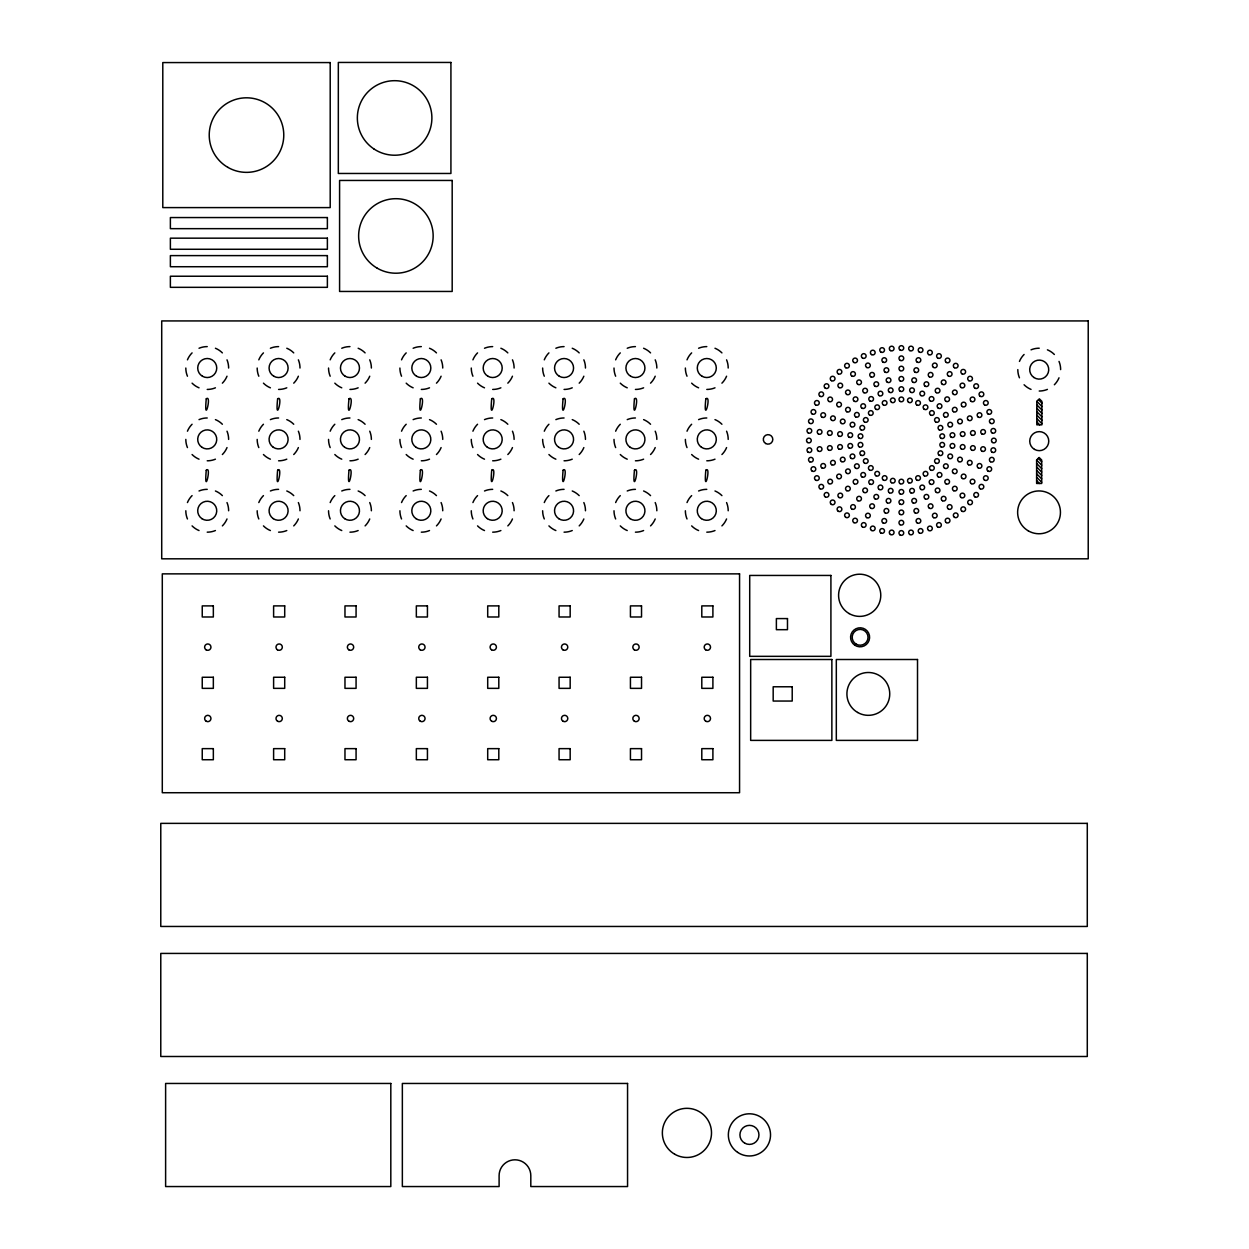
<?xml version="1.0" encoding="UTF-8"?>
<svg xmlns="http://www.w3.org/2000/svg" width="1249" height="1249" viewBox="0 0 1249 1249"><rect width="100%" height="100%" fill="white"/><g stroke="black" fill="none" stroke-linecap="round" stroke-linejoin="round"><path stroke-width="1.5" d="M1036.826 401.351L1036.826 424.816L1041.885 424.816L1041.885 401.351L1039.355 398.821L1036.826 401.351L1041.885 406.503M1038.481 399.696L1041.885 403.084M1036.826 404.863L1041.885 409.922M1036.826 408.282L1041.885 413.341M1036.826 411.702L1041.885 416.76M1036.826 415.121L1041.885 420.179M1036.826 418.54L1041.885 423.598M1036.826 421.959L1039.683 424.816M1038.278 458.352L1041.682 461.755M1036.623 460.116L1041.682 465.174M1036.623 463.535L1041.682 468.594M1036.623 466.954L1041.682 472.013M1036.623 470.373L1041.682 475.432M1036.623 473.793L1041.682 478.851M1036.623 477.212L1041.682 482.255M1036.623 480.615L1039.48 483.472M1059.011 377.807A21.405 21.405 0 0 1 1054.359 384.754M1047.411 389.391A21.405 21.405 0 0 1 1039.23 391.031M1031.034 389.391A21.405 21.405 0 0 1 1024.086 384.754M1019.449 377.807A21.405 21.405 0 0 1 1017.81 369.61M1019.449 361.414A21.405 21.405 0 0 1 1024.086 354.482M1031.034 349.829A21.405 21.405 0 0 1 1039.23 348.206M1047.411 349.829A21.405 21.405 0 0 1 1054.359 354.482M1059.011 361.414A21.405 21.405 0 0 1 1060.635 369.61M726.575 518.959A21.405 21.405 0 0 1 721.922 525.891M714.99 530.544A21.405 21.405 0 0 1 706.793 532.168M698.597 530.544A21.405 21.405 0 0 1 691.649 525.891M687.012 518.959A21.405 21.405 0 0 1 685.373 510.763M687.012 502.566A21.405 21.405 0 0 1 691.649 495.619M698.597 490.982A21.405 21.405 0 0 1 706.793 489.343M714.99 490.982A21.405 21.405 0 0 1 721.922 495.619M726.575 502.566A21.405 21.405 0 0 1 728.198 510.763M655.21 518.959A21.405 21.405 0 0 1 650.557 525.891M643.61 530.544A21.405 21.405 0 0 1 635.429 532.168M627.232 530.544A21.405 21.405 0 0 1 620.285 525.891M615.648 518.959A21.405 21.405 0 0 1 614.008 510.763M615.648 502.566A21.405 21.405 0 0 1 620.285 495.619M627.232 490.982A21.405 21.405 0 0 1 635.429 489.343M643.61 490.982A21.405 21.405 0 0 1 650.557 495.619M655.21 502.566A21.405 21.405 0 0 1 656.833 510.763M583.845 518.959A21.405 21.405 0 0 1 579.193 525.891M572.245 530.544A21.405 21.405 0 0 1 564.064 532.168M555.867 530.544A21.405 21.405 0 0 1 548.92 525.891M544.283 518.959A21.405 21.405 0 0 1 542.644 510.763M544.283 502.566A21.405 21.405 0 0 1 548.92 495.619M555.867 490.982A21.405 21.405 0 0 1 564.064 489.343M572.245 490.982A21.405 21.405 0 0 1 579.193 495.619M583.845 502.566A21.405 21.405 0 0 1 585.469 510.763M512.465 518.959A21.405 21.405 0 0 1 507.828 525.891M500.88 530.544A21.405 21.405 0 0 1 492.684 532.168M484.503 530.544A21.405 21.405 0 0 1 477.555 525.891M472.918 518.959A21.405 21.405 0 0 1 471.279 510.763M472.918 502.566A21.405 21.405 0 0 1 477.555 495.619M484.503 490.982A21.405 21.405 0 0 1 492.684 489.343M500.88 490.982A21.405 21.405 0 0 1 507.828 495.619M512.465 502.566A21.405 21.405 0 0 1 514.104 510.763M441.1 518.959A21.405 21.405 0 0 1 436.463 525.891M429.515 530.544A21.405 21.405 0 0 1 421.319 532.168M413.138 530.544A21.405 21.405 0 0 1 406.19 525.891M401.538 518.959A21.405 21.405 0 0 1 399.914 510.763M401.538 502.566A21.405 21.405 0 0 1 406.19 495.619M413.138 490.982A21.405 21.405 0 0 1 421.319 489.343M429.515 490.982A21.405 21.405 0 0 1 436.463 495.619M441.1 502.566A21.405 21.405 0 0 1 442.739 510.763M369.735 518.959A21.405 21.405 0 0 1 365.098 525.891M358.151 530.544A21.405 21.405 0 0 1 349.954 532.168M341.758 530.544A21.405 21.405 0 0 1 334.826 525.891M330.173 518.959A21.405 21.405 0 0 1 328.549 510.763M330.173 502.566A21.405 21.405 0 0 1 334.826 495.619M341.758 490.982A21.405 21.405 0 0 1 349.954 489.343M358.151 490.982A21.405 21.405 0 0 1 365.098 495.619M369.735 502.566A21.405 21.405 0 0 1 371.375 510.763M298.37 518.959A21.405 21.405 0 0 1 293.734 525.891M286.786 530.544A21.405 21.405 0 0 1 278.589 532.168M270.393 530.544A21.405 21.405 0 0 1 263.445 525.891M258.808 518.959A21.405 21.405 0 0 1 257.185 510.763M258.808 502.566A21.405 21.405 0 0 1 263.445 495.619M270.393 490.982A21.405 21.405 0 0 1 278.589 489.343M286.786 490.982A21.405 21.405 0 0 1 293.734 495.619M298.37 502.566A21.405 21.405 0 0 1 299.994 510.763M227.006 518.959A21.405 21.405 0 0 1 222.369 525.891M215.421 530.544A21.405 21.405 0 0 1 207.225 532.168M199.028 530.544A21.405 21.405 0 0 1 192.081 525.891M187.444 518.959A21.405 21.405 0 0 1 185.82 510.763M187.444 502.566A21.405 21.405 0 0 1 192.081 495.619M199.028 490.982A21.405 21.405 0 0 1 207.225 489.343M215.421 490.982A21.405 21.405 0 0 1 222.369 495.619M227.006 502.566A21.405 21.405 0 0 1 228.629 510.763M227.006 447.579A21.405 21.405 0 0 1 222.369 454.527M215.421 459.179A21.405 21.405 0 0 1 207.225 460.803M199.028 459.179A21.405 21.405 0 0 1 192.081 454.527M187.444 447.579A21.405 21.405 0 0 1 185.82 439.398M187.444 431.202A21.405 21.405 0 0 1 192.081 424.254M199.028 419.617A21.405 21.405 0 0 1 207.225 417.978M215.421 419.617A21.405 21.405 0 0 1 222.369 424.254M227.006 431.202A21.405 21.405 0 0 1 228.629 439.398M298.37 447.579A21.405 21.405 0 0 1 293.734 454.527M286.786 459.179A21.405 21.405 0 0 1 278.589 460.803M270.393 459.179A21.405 21.405 0 0 1 263.445 454.527M258.808 447.579A21.405 21.405 0 0 1 257.185 439.398M258.808 431.202A21.405 21.405 0 0 1 263.445 424.254M270.393 419.617A21.405 21.405 0 0 1 278.589 417.978M286.786 419.617A21.405 21.405 0 0 1 293.734 424.254M298.37 431.202A21.405 21.405 0 0 1 299.994 439.398M369.735 447.579A21.405 21.405 0 0 1 365.098 454.527M358.151 459.179A21.405 21.405 0 0 1 349.954 460.803M341.758 459.179A21.405 21.405 0 0 1 334.826 454.527M330.173 447.579A21.405 21.405 0 0 1 328.549 439.398M330.173 431.202A21.405 21.405 0 0 1 334.826 424.254M341.758 419.617A21.405 21.405 0 0 1 349.954 417.978M358.151 419.617A21.405 21.405 0 0 1 365.098 424.254M369.735 431.202A21.405 21.405 0 0 1 371.375 439.398M441.1 447.579A21.405 21.405 0 0 1 436.463 454.527M429.515 459.179A21.405 21.405 0 0 1 421.319 460.803M413.138 459.179A21.405 21.405 0 0 1 406.19 454.527M401.538 447.579A21.405 21.405 0 0 1 399.914 439.398M401.538 431.202A21.405 21.405 0 0 1 406.19 424.254M413.138 419.617A21.405 21.405 0 0 1 421.319 417.978M429.515 419.617A21.405 21.405 0 0 1 436.463 424.254M441.1 431.202A21.405 21.405 0 0 1 442.739 439.398M512.465 447.579A21.405 21.405 0 0 1 507.828 454.527M500.88 459.179A21.405 21.405 0 0 1 492.684 460.803M484.503 459.179A21.405 21.405 0 0 1 477.555 454.527M472.918 447.579A21.405 21.405 0 0 1 471.279 439.398M472.918 431.202A21.405 21.405 0 0 1 477.555 424.254M484.503 419.617A21.405 21.405 0 0 1 492.684 417.978M500.88 419.617A21.405 21.405 0 0 1 507.828 424.254M512.465 431.202A21.405 21.405 0 0 1 514.104 439.398M583.845 447.579A21.405 21.405 0 0 1 579.193 454.527M572.245 459.179A21.405 21.405 0 0 1 564.064 460.803M555.867 459.179A21.405 21.405 0 0 1 548.92 454.527M544.283 447.579A21.405 21.405 0 0 1 542.644 439.398M544.283 431.202A21.405 21.405 0 0 1 548.92 424.254M555.867 419.617A21.405 21.405 0 0 1 564.064 417.978M572.245 419.617A21.405 21.405 0 0 1 579.193 424.254M583.845 431.202A21.405 21.405 0 0 1 585.469 439.398M655.21 447.579A21.405 21.405 0 0 1 650.557 454.527M643.61 459.179A21.405 21.405 0 0 1 635.429 460.803M627.232 459.179A21.405 21.405 0 0 1 620.285 454.527M615.648 447.579A21.405 21.405 0 0 1 614.008 439.398M615.648 431.202A21.405 21.405 0 0 1 620.285 424.254M627.232 419.617A21.405 21.405 0 0 1 635.429 417.978M643.61 419.617A21.405 21.405 0 0 1 650.557 424.254M655.21 431.202A21.405 21.405 0 0 1 656.833 439.398M726.575 447.579A21.405 21.405 0 0 1 721.922 454.527M714.99 459.179A21.405 21.405 0 0 1 706.793 460.803M698.597 459.179A21.405 21.405 0 0 1 691.649 454.527M687.012 447.579A21.405 21.405 0 0 1 685.373 439.398M687.012 431.202A21.405 21.405 0 0 1 691.649 424.254M698.597 419.617A21.405 21.405 0 0 1 706.793 417.978M714.99 419.617A21.405 21.405 0 0 1 721.922 424.254M726.575 431.202A21.405 21.405 0 0 1 728.198 439.398M726.575 376.214A21.405 21.405 0 0 1 721.922 383.162M714.99 387.815A21.405 21.405 0 0 1 706.793 389.438M698.597 387.815A21.405 21.405 0 0 1 691.649 383.162M687.012 376.214A21.405 21.405 0 0 1 685.373 368.033M687.012 359.837A21.405 21.405 0 0 1 691.649 352.889M698.597 348.252A21.405 21.405 0 0 1 706.793 346.613M714.99 348.252A21.405 21.405 0 0 1 721.922 352.889M726.575 359.837A21.405 21.405 0 0 1 728.198 368.033M655.21 376.214A21.405 21.405 0 0 1 650.557 383.162M643.61 387.815A21.405 21.405 0 0 1 635.429 389.438M627.232 387.815A21.405 21.405 0 0 1 620.285 383.162M615.648 376.214A21.405 21.405 0 0 1 614.008 368.033M615.648 359.837A21.405 21.405 0 0 1 620.285 352.889M627.232 348.252A21.405 21.405 0 0 1 635.429 346.613M643.61 348.252A21.405 21.405 0 0 1 650.557 352.889M655.21 359.837A21.405 21.405 0 0 1 656.833 368.033M583.845 376.214A21.405 21.405 0 0 1 579.193 383.162M572.245 387.815A21.405 21.405 0 0 1 564.064 389.438M555.867 387.815A21.405 21.405 0 0 1 548.92 383.162M544.283 376.214A21.405 21.405 0 0 1 542.644 368.033M544.283 359.837A21.405 21.405 0 0 1 548.92 352.889M555.867 348.252A21.405 21.405 0 0 1 564.064 346.613M572.245 348.252A21.405 21.405 0 0 1 579.193 352.889M583.845 359.837A21.405 21.405 0 0 1 585.469 368.033M512.465 376.214A21.405 21.405 0 0 1 507.828 383.162M500.88 387.815A21.405 21.405 0 0 1 492.684 389.438M484.503 387.815A21.405 21.405 0 0 1 477.555 383.162M472.918 376.214A21.405 21.405 0 0 1 471.279 368.033M472.918 359.837A21.405 21.405 0 0 1 477.555 352.889M484.503 348.252A21.405 21.405 0 0 1 492.684 346.613M500.88 348.252A21.405 21.405 0 0 1 507.828 352.889M512.465 359.837A21.405 21.405 0 0 1 514.104 368.033M441.1 376.214A21.405 21.405 0 0 1 436.463 383.162M429.515 387.815A21.405 21.405 0 0 1 421.319 389.438M413.138 387.815A21.405 21.405 0 0 1 406.19 383.162M401.538 376.214A21.405 21.405 0 0 1 399.914 368.033M401.538 359.837A21.405 21.405 0 0 1 406.19 352.889M413.138 348.252A21.405 21.405 0 0 1 421.319 346.613M429.515 348.252A21.405 21.405 0 0 1 436.463 352.889M441.1 359.837A21.405 21.405 0 0 1 442.739 368.033M369.735 376.214A21.405 21.405 0 0 1 365.098 383.162M358.151 387.815A21.405 21.405 0 0 1 349.954 389.438M341.758 387.815A21.405 21.405 0 0 1 334.826 383.162M330.173 376.214A21.405 21.405 0 0 1 328.549 368.033M330.173 359.837A21.405 21.405 0 0 1 334.826 352.889M341.758 348.252A21.405 21.405 0 0 1 349.954 346.613M358.151 348.252A21.405 21.405 0 0 1 365.098 352.889M369.735 359.837A21.405 21.405 0 0 1 371.375 368.033M298.37 376.214A21.405 21.405 0 0 1 293.734 383.162M286.786 387.815A21.405 21.405 0 0 1 278.589 389.438M270.393 387.815A21.405 21.405 0 0 1 263.445 383.162M258.808 376.214A21.405 21.405 0 0 1 257.185 368.033M258.808 359.837A21.405 21.405 0 0 1 263.445 352.889M270.393 348.252A21.405 21.405 0 0 1 278.589 346.613M286.786 348.252A21.405 21.405 0 0 1 293.734 352.889M298.37 359.837A21.405 21.405 0 0 1 299.994 368.033M227.006 376.214A21.405 21.405 0 0 1 222.369 383.162M215.421 387.815A21.405 21.405 0 0 1 207.225 389.438M199.028 387.815A21.405 21.405 0 0 1 192.081 383.162M187.444 376.214A21.405 21.405 0 0 1 185.82 368.033M187.444 359.837A21.405 21.405 0 0 1 192.081 352.889M199.028 348.252A21.405 21.405 0 0 1 207.225 346.613M215.421 348.252A21.405 21.405 0 0 1 222.369 352.889M227.006 359.837A21.405 21.405 0 0 1 228.629 368.033M1036.623 460.022L1036.623 483.472L1041.682 483.472L1041.682 460.022L1039.152 457.493L1036.623 460.022M206.257 398.899C203.649 426.549 212.221 394.028 206.257 398.837M206.257 470.264C203.743 498.32 212.065 464.925 206.257 470.264M277.621 398.899C274.811 426.471 283.82 394.247 277.621 398.837M277.621 470.264C275.061 498.335 283.492 464.925 277.621 470.264M348.986 398.899C346.082 426.627 355.262 394.153 348.986 398.837M348.986 470.264C346.488 498.148 354.825 465.05 348.986 470.264M420.351 398.899C417.759 426.58 426.315 394.013 420.351 398.837M420.351 470.264C417.853 498.335 426.159 464.925 420.351 470.264M491.716 398.899C488.999 426.674 497.805 393.997 491.731 398.837M491.716 470.264C489.265 498.21 497.492 464.971 491.716 470.264M563.08 398.899C560.317 426.565 569.232 394.122 563.096 398.837M563.08 470.264C560.614 498.179 568.888 465.003 563.08 470.264M634.445 398.899C631.853 426.58 640.409 393.997 634.461 398.837M634.445 470.264C631.791 498.148 640.472 465.143 634.445 470.264M705.81 398.899C703 426.502 712.039 394.2 705.826 398.837M705.81 470.264C703.359 498.179 711.618 465.003 705.81 470.264M450.92 62.45L338.323 62.45L338.323 173.47L450.92 173.47L450.92 62.45M330.204 62.575L162.792 62.575L162.792 207.599L330.204 207.599L330.204 62.575M452.185 180.449L339.587 180.449L339.587 291.454L452.185 291.454L452.185 180.449M327.379 217.56L170.379 217.56L170.379 228.661L327.379 228.661L327.379 217.56M327.379 238.169L170.379 238.169L170.379 249.269L327.379 249.269L327.379 238.169M327.379 255.608L170.379 255.608L170.379 266.724L327.379 266.724L327.379 255.608M327.379 276.232L170.379 276.232L170.379 287.332L327.379 287.332L327.379 276.232M1088.222 320.931L161.714 320.931L161.714 558.818L1088.222 558.818L1088.222 320.931M739.564 573.869L162.292 573.869L162.292 792.725L739.564 792.725L739.564 573.869M830.913 575.446L749.712 575.446L749.712 656.334L830.913 656.334L830.913 575.446M213.345 605.89L202.244 605.89L202.244 616.99L213.345 616.99L213.345 605.89M284.71 605.89L273.609 605.89L273.609 616.99L284.71 616.99L284.71 605.89M356.074 605.89L344.974 605.89L344.974 616.99L356.074 616.99L356.074 605.89M427.439 605.89L416.339 605.89L416.339 616.99L427.439 616.99L427.439 605.89M498.804 605.89L487.703 605.89L487.703 616.99L498.804 616.99L498.804 605.89M570.168 605.89L559.068 605.89L559.068 616.99L570.168 616.99L570.168 605.89M641.533 605.89L630.433 605.89L630.433 616.99L641.533 616.99L641.533 605.89M712.898 605.89L701.797 605.89L701.797 616.99L712.898 616.99L712.898 605.89M787.479 618.583L776.378 618.583L776.378 629.683L787.479 629.683L787.479 618.583M831.865 659.503L750.665 659.503L750.665 740.392L831.865 740.392L831.865 659.503M917.515 659.503L836.315 659.503L836.315 740.392L917.515 740.392L917.515 659.503M213.345 677.255L202.244 677.255L202.244 688.355L213.345 688.355L213.345 677.255M284.71 677.255L273.609 677.255L273.609 688.355L284.71 688.355L284.71 677.255M356.074 677.255L344.974 677.255L344.974 688.355L356.074 688.355L356.074 677.255M427.439 677.255L416.339 677.255L416.339 688.355L427.439 688.355L427.439 677.255M498.804 677.255L487.703 677.255L487.703 688.355L498.804 688.355L498.804 677.255M570.168 677.255L559.068 677.255L559.068 688.355L570.168 688.355L570.168 677.255M641.533 677.255L630.433 677.255L630.433 688.355L641.533 688.355L641.533 677.255M712.898 677.255L701.797 677.255L701.797 688.355L712.898 688.355L712.898 677.255M792.209 686.778L773.178 686.778L773.178 701.048L792.209 701.048L792.209 686.778M213.345 748.635L202.244 748.635L202.244 759.735L213.345 759.735L213.345 748.635M284.71 748.635L273.609 748.635L273.609 759.735L284.71 759.735L284.71 748.635M356.074 748.635L344.974 748.635L344.974 759.735L356.074 759.735L356.074 748.635M427.439 748.635L416.339 748.635L416.339 759.735L427.439 759.735L427.439 748.635M498.804 748.635L487.703 748.635L487.703 759.735L498.804 759.735L498.804 748.635M570.168 748.635L559.068 748.635L559.068 759.735L570.168 759.735L570.168 748.635M641.533 748.635L630.433 748.635L630.433 759.735L641.533 759.735L641.533 748.635M712.898 748.635L701.797 748.635L701.797 759.735L712.898 759.735L712.898 748.635M1087.286 823.372L160.778 823.372L160.778 926.461L1087.286 926.461L1087.286 823.372M1087.286 953.424L160.778 953.424L160.778 1056.498L1087.286 1056.498L1087.286 953.424M390.812 1083.461L165.617 1083.461L165.617 1186.55L390.812 1186.55L390.812 1083.461M627.56 1083.461L402.35 1083.461L402.35 1186.55L499.1 1186.55L499.1 1175.668A15.862 15.862 0 0 1 514.947 1159.806A15.862 15.862 0 0 1 530.809 1175.668L530.809 1186.55L627.56 1186.55L627.56 1083.461M377.26 268.223A37.267 37.267 0 0 0 433.153 235.952A37.267 37.267 0 0 0 377.26 203.681A37.267 37.267 0 0 0 377.26 268.223M373.732 148.818A37.267 37.267 0 0 0 431.795 120.622A37.267 37.267 0 0 0 378.338 84.432A37.267 37.267 0 0 0 373.732 148.818M227.864 167.366A37.267 37.267 0 0 0 283.773 135.079A37.267 37.267 0 0 0 227.864 102.808A37.267 37.267 0 0 0 227.864 167.366M1028.333 530.887A21.405 21.405 0 0 0 1060.448 512.34A21.405 21.405 0 0 0 1028.333 493.808A21.405 21.405 0 0 0 1028.333 530.887M1034.5 449.39A9.508 9.508 0 0 0 1048.77 441.147A9.508 9.508 0 0 0 1034.5 432.903A9.508 9.508 0 0 0 1034.5 449.39M1033.891 377.495A9.508 9.508 0 0 0 1048.707 370.297A9.508 9.508 0 0 0 1035.062 361.055A9.508 9.508 0 0 0 1033.891 377.495M940.965 438.227A2.373 2.373 0 0 0 944.587 436.307A2.373 2.373 0 0 0 941.121 434.121A2.373 2.373 0 0 0 940.965 438.227M939.17 429.812A2.373 2.373 0 0 0 942.808 427.907A2.373 2.373 0 0 0 939.342 425.706A2.373 2.373 0 0 0 939.17 429.812M935.657 421.959A2.373 2.373 0 0 0 939.31 420.07A2.373 2.373 0 0 0 935.86 417.853A2.373 2.373 0 0 0 935.657 421.959M930.599 414.996A2.373 2.373 0 0 0 934.268 413.138A2.373 2.373 0 0 0 930.817 410.905A2.373 2.373 0 0 0 930.599 414.996M924.213 409.25A2.373 2.373 0 0 0 927.882 407.393A2.373 2.373 0 0 0 924.447 405.144A2.373 2.373 0 0 0 924.213 409.25M916.75 404.941A2.373 2.373 0 0 0 920.435 403.115A2.373 2.373 0 0 0 917.016 400.851A2.373 2.373 0 0 0 916.75 404.941M908.585 402.287A2.373 2.373 0 0 0 912.27 400.476A2.373 2.373 0 0 0 908.85 398.181A2.373 2.373 0 0 0 908.585 402.287M900.17 401.46A2.373 2.373 0 0 0 903.73 399.415A2.373 2.373 0 0 0 900.17 397.354A2.373 2.373 0 0 0 900.17 401.46M891.614 402.365A2.373 2.373 0 0 0 895.174 400.32A2.373 2.373 0 0 0 891.63 398.259A2.373 2.373 0 0 0 891.614 402.365M883.433 405.004A2.373 2.373 0 0 0 887.009 402.99A2.373 2.373 0 0 0 883.465 400.898A2.373 2.373 0 0 0 883.433 405.004M875.986 409.297A2.373 2.373 0 0 0 879.561 407.299A2.373 2.373 0 0 0 876.033 405.191A2.373 2.373 0 0 0 875.986 409.297M869.585 415.043A2.373 2.373 0 0 0 873.176 413.06A2.373 2.373 0 0 0 869.663 410.937A2.373 2.373 0 0 0 869.585 415.043M864.527 421.99A2.373 2.373 0 0 0 868.133 420.023A2.373 2.373 0 0 0 864.62 417.884A2.373 2.373 0 0 0 864.527 421.99M861.029 429.828A2.373 2.373 0 0 0 864.636 427.876A2.373 2.373 0 0 0 861.139 425.722A2.373 2.373 0 0 0 861.029 429.828M859.234 438.227A2.373 2.373 0 0 0 862.856 436.291A2.373 2.373 0 0 0 859.359 434.121A2.373 2.373 0 0 0 859.234 438.227M859.218 446.814A2.373 2.373 0 0 0 862.856 444.894A2.373 2.373 0 0 0 859.374 442.708A2.373 2.373 0 0 0 859.218 446.814M860.998 455.214A2.373 2.373 0 0 0 864.636 453.309A2.373 2.373 0 0 0 861.17 451.108A2.373 2.373 0 0 0 860.998 455.214M864.48 463.051A2.373 2.373 0 0 0 868.133 461.178A2.373 2.373 0 0 0 864.683 458.945A2.373 2.373 0 0 0 864.48 463.051M869.523 469.999A2.373 2.373 0 0 0 873.176 468.125A2.373 2.373 0 0 0 869.741 465.893A2.373 2.373 0 0 0 869.523 469.999M875.892 475.744A2.373 2.373 0 0 0 879.561 473.886A2.373 2.373 0 0 0 876.127 471.638A2.373 2.373 0 0 0 875.892 475.744M883.324 480.022A2.373 2.373 0 0 0 887.009 478.195A2.373 2.373 0 0 0 883.574 475.931A2.373 2.373 0 0 0 883.324 480.022M891.489 482.676A2.373 2.373 0 0 0 895.174 480.865A2.373 2.373 0 0 0 891.755 478.586A2.373 2.373 0 0 0 891.489 482.676M900.17 483.66A2.373 2.373 0 0 0 903.73 481.599A2.373 2.373 0 0 0 900.17 479.554A2.373 2.373 0 0 0 900.17 483.66M908.694 482.754A2.373 2.373 0 0 0 912.27 480.724A2.373 2.373 0 0 0 908.726 478.648A2.373 2.373 0 0 0 908.694 482.754M916.86 480.1A2.373 2.373 0 0 0 920.435 478.07A2.373 2.373 0 0 0 916.907 475.994A2.373 2.373 0 0 0 916.86 480.1M924.291 475.791A2.373 2.373 0 0 0 927.882 473.793A2.373 2.373 0 0 0 924.354 471.685A2.373 2.373 0 0 0 924.291 475.791M930.677 470.046A2.373 2.373 0 0 0 934.268 468.047A2.373 2.373 0 0 0 930.755 465.939A2.373 2.373 0 0 0 930.677 470.046M935.704 463.082A2.373 2.373 0 0 0 939.31 461.115A2.373 2.373 0 0 0 935.813 458.976A2.373 2.373 0 0 0 935.704 463.082M939.201 455.229A2.373 2.373 0 0 0 942.808 453.278A2.373 2.373 0 0 0 939.31 451.123A2.373 2.373 0 0 0 939.201 455.229M940.965 446.814A2.373 2.373 0 0 0 944.587 444.878A2.373 2.373 0 0 0 941.106 442.708A2.373 2.373 0 0 0 940.965 446.814M971.3 483.628A2.373 2.373 0 0 0 974.907 481.661A2.373 2.373 0 0 0 971.394 479.522A2.373 2.373 0 0 0 971.3 483.628M992.065 452.185A2.373 2.373 0 0 0 995.687 450.249A2.373 2.373 0 0 0 992.19 448.079A2.373 2.373 0 0 0 992.065 452.185M951.192 447.891A2.373 2.373 0 0 0 954.814 445.955A2.373 2.373 0 0 0 951.332 443.785A2.373 2.373 0 0 0 951.192 447.891M961.402 448.969A2.373 2.373 0 0 0 965.024 447.033A2.373 2.373 0 0 0 961.543 444.863A2.373 2.373 0 0 0 961.402 448.969M971.628 450.046A2.373 2.373 0 0 0 975.25 448.11A2.373 2.373 0 0 0 971.769 445.94A2.373 2.373 0 0 0 971.628 450.046M981.839 451.108A2.373 2.373 0 0 0 985.461 449.187A2.373 2.373 0 0 0 981.979 447.017A2.373 2.373 0 0 0 981.839 451.108M990.473 461.708A2.373 2.373 0 0 0 994.157 459.897A2.373 2.373 0 0 0 990.754 457.602A2.373 2.373 0 0 0 990.473 461.708M988.053 471.107A2.373 2.373 0 0 0 991.659 469.156A2.373 2.373 0 0 0 988.162 467.001A2.373 2.373 0 0 0 988.053 471.107M948.959 458.399A2.373 2.373 0 0 0 952.581 456.447A2.373 2.373 0 0 0 949.084 454.293A2.373 2.373 0 0 0 948.959 458.399M958.732 461.584A2.373 2.373 0 0 0 962.355 459.632A2.373 2.373 0 0 0 958.857 457.477A2.373 2.373 0 0 0 958.732 461.584M968.506 464.753A2.373 2.373 0 0 0 972.128 462.801A2.373 2.373 0 0 0 968.631 460.647A2.373 2.373 0 0 0 968.506 464.753M978.279 467.922A2.373 2.373 0 0 0 981.886 465.971A2.373 2.373 0 0 0 978.404 463.816A2.373 2.373 0 0 0 978.279 467.922M984.509 480.1A2.373 2.373 0 0 0 988.193 478.273A2.373 2.373 0 0 0 984.774 475.994A2.373 2.373 0 0 0 984.509 480.1M980.2 488.765A2.373 2.373 0 0 0 983.806 486.798A2.373 2.373 0 0 0 980.293 484.659A2.373 2.373 0 0 0 980.2 488.765M944.603 468.219A2.373 2.373 0 0 0 948.21 466.252A2.373 2.373 0 0 0 944.712 464.113A2.373 2.373 0 0 0 944.603 468.219M953.502 473.355A2.373 2.373 0 0 0 957.109 471.388A2.373 2.373 0 0 0 953.596 469.249A2.373 2.373 0 0 0 953.502 473.355M962.401 478.492A2.373 2.373 0 0 0 966.008 476.525A2.373 2.373 0 0 0 962.495 474.386A2.373 2.373 0 0 0 962.401 478.492M974.86 496.837A2.373 2.373 0 0 0 978.529 494.994A2.373 2.373 0 0 0 975.094 492.746A2.373 2.373 0 0 0 974.86 496.837M968.849 504.409A2.373 2.373 0 0 0 972.44 502.426A2.373 2.373 0 0 0 968.927 500.303A2.373 2.373 0 0 0 968.849 504.409M938.311 476.915A2.373 2.373 0 0 0 941.902 474.932A2.373 2.373 0 0 0 938.389 472.809A2.373 2.373 0 0 0 938.311 476.915M945.946 483.785A2.373 2.373 0 0 0 949.537 481.802A2.373 2.373 0 0 0 946.024 479.678A2.373 2.373 0 0 0 945.946 483.785M953.58 490.67A2.373 2.373 0 0 0 957.171 488.671A2.373 2.373 0 0 0 953.658 486.564A2.373 2.373 0 0 0 953.58 490.67M961.215 497.539A2.373 2.373 0 0 0 964.806 495.556A2.373 2.373 0 0 0 961.293 493.433A2.373 2.373 0 0 0 961.215 497.539M961.933 511.216A2.373 2.373 0 0 0 965.586 509.358A2.373 2.373 0 0 0 962.152 507.11A2.373 2.373 0 0 0 961.933 511.216M954.486 517.351A2.373 2.373 0 0 0 958.077 515.353A2.373 2.373 0 0 0 954.548 513.245A2.373 2.373 0 0 0 954.486 517.351M930.333 484.112A2.373 2.373 0 0 0 933.924 482.098A2.373 2.373 0 0 0 930.396 480.006A2.373 2.373 0 0 0 930.333 484.112M936.375 492.418A2.373 2.373 0 0 0 939.951 490.42A2.373 2.373 0 0 0 936.438 488.312A2.373 2.373 0 0 0 936.375 492.418M942.417 500.724A2.373 2.373 0 0 0 945.993 498.726A2.373 2.373 0 0 0 942.464 496.618A2.373 2.373 0 0 0 942.417 500.724M948.444 509.046A2.373 2.373 0 0 0 952.035 507.032A2.373 2.373 0 0 0 948.506 504.939A2.373 2.373 0 0 0 948.444 509.046M946.305 522.582A2.373 2.373 0 0 0 949.958 520.708A2.373 2.373 0 0 0 946.492 518.476A2.373 2.373 0 0 0 946.305 522.582M937.765 527.031A2.373 2.373 0 0 0 941.34 525.002A2.373 2.373 0 0 0 937.796 522.925A2.373 2.373 0 0 0 937.765 527.031M921.044 489.483A2.373 2.373 0 0 0 924.619 487.469A2.373 2.373 0 0 0 921.075 485.377A2.373 2.373 0 0 0 921.044 489.483M925.228 498.866A2.373 2.373 0 0 0 928.803 496.852A2.373 2.373 0 0 0 925.259 494.76A2.373 2.373 0 0 0 925.228 498.866M929.397 508.249A2.373 2.373 0 0 0 932.972 506.235A2.373 2.373 0 0 0 929.443 504.143A2.373 2.373 0 0 0 929.397 508.249M933.581 517.632A2.373 2.373 0 0 0 937.156 515.618A2.373 2.373 0 0 0 933.612 513.526A2.373 2.373 0 0 0 933.581 517.632M928.647 530.45A2.373 2.373 0 0 0 932.3 528.546A2.373 2.373 0 0 0 928.834 526.344A2.373 2.373 0 0 0 928.647 530.45M919.389 533.011A2.373 2.373 0 0 0 922.949 530.966A2.373 2.373 0 0 0 919.405 528.905A2.373 2.373 0 0 0 919.389 533.011M910.833 492.809A2.373 2.373 0 0 0 914.409 490.763A2.373 2.373 0 0 0 910.864 488.702A2.373 2.373 0 0 0 910.833 492.809M912.972 502.847A2.373 2.373 0 0 0 916.547 500.818A2.373 2.373 0 0 0 912.988 498.741A2.373 2.373 0 0 0 912.972 502.847M915.111 512.902A2.373 2.373 0 0 0 918.671 510.872A2.373 2.373 0 0 0 915.127 508.796A2.373 2.373 0 0 0 915.111 512.902M917.25 522.956A2.373 2.373 0 0 0 920.81 520.911A2.373 2.373 0 0 0 917.266 518.85A2.373 2.373 0 0 0 917.25 522.956M909.756 534.478A2.373 2.373 0 0 0 913.394 532.558A2.373 2.373 0 0 0 909.912 530.372A2.373 2.373 0 0 0 909.756 534.478M900.029 534.947A2.373 2.373 0 0 0 903.714 533.151A2.373 2.373 0 0 0 900.31 530.841A2.373 2.373 0 0 0 900.029 534.947M900.17 493.933A2.373 2.373 0 0 0 903.73 491.887A2.373 2.373 0 0 0 900.17 489.827A2.373 2.373 0 0 0 900.17 493.933M900.17 504.206A2.373 2.373 0 0 0 903.73 502.16A2.373 2.373 0 0 0 900.17 500.1A2.373 2.373 0 0 0 900.17 504.206M900.029 514.385A2.373 2.373 0 0 0 903.714 512.605A2.373 2.373 0 0 0 900.31 510.295A2.373 2.373 0 0 0 900.029 514.385M900.029 524.674A2.373 2.373 0 0 0 903.714 522.878A2.373 2.373 0 0 0 900.31 520.568A2.373 2.373 0 0 0 900.029 524.674M890.428 534.478A2.373 2.373 0 0 0 894.05 532.542A2.373 2.373 0 0 0 890.568 530.372A2.373 2.373 0 0 0 890.428 534.478M880.81 532.933A2.373 2.373 0 0 0 884.495 531.122A2.373 2.373 0 0 0 881.076 528.827A2.373 2.373 0 0 0 880.81 532.933M889.35 492.731A2.373 2.373 0 0 0 893.035 490.919A2.373 2.373 0 0 0 889.631 488.624A2.373 2.373 0 0 0 889.35 492.731M887.212 502.769A2.373 2.373 0 0 0 890.896 500.958A2.373 2.373 0 0 0 887.493 498.679A2.373 2.373 0 0 0 887.212 502.769M885.073 512.824A2.373 2.373 0 0 0 888.773 511.013A2.373 2.373 0 0 0 885.354 508.733A2.373 2.373 0 0 0 885.073 512.824M882.949 522.878A2.373 2.373 0 0 0 886.634 521.067A2.373 2.373 0 0 0 883.215 518.772A2.373 2.373 0 0 0 882.949 522.878M871.537 530.466A2.373 2.373 0 0 0 875.143 528.514A2.373 2.373 0 0 0 871.646 526.36A2.373 2.373 0 0 0 871.537 530.466M862.434 526.953A2.373 2.373 0 0 0 866.103 525.126A2.373 2.373 0 0 0 862.684 522.863A2.373 2.373 0 0 0 862.434 526.953M879.155 489.421A2.373 2.373 0 0 0 882.824 487.578A2.373 2.373 0 0 0 879.405 485.315A2.373 2.373 0 0 0 879.155 489.421M874.971 498.804A2.373 2.373 0 0 0 878.64 496.977A2.373 2.373 0 0 0 875.221 494.698A2.373 2.373 0 0 0 874.971 498.804M870.787 508.187A2.373 2.373 0 0 0 874.472 506.36A2.373 2.373 0 0 0 871.037 504.081A2.373 2.373 0 0 0 870.787 508.187M866.619 517.57A2.373 2.373 0 0 0 870.288 515.743A2.373 2.373 0 0 0 866.868 513.48A2.373 2.373 0 0 0 866.619 517.57M853.879 522.613A2.373 2.373 0 0 0 857.485 520.646A2.373 2.373 0 0 0 853.988 518.507A2.373 2.373 0 0 0 853.879 522.613M845.698 517.305A2.373 2.373 0 0 0 849.367 515.447A2.373 2.373 0 0 0 845.932 513.198A2.373 2.373 0 0 0 845.698 517.305M869.85 484.05A2.373 2.373 0 0 0 873.519 482.208A2.373 2.373 0 0 0 870.085 479.959A2.373 2.373 0 0 0 869.85 484.05M863.824 492.356A2.373 2.373 0 0 0 867.493 490.514A2.373 2.373 0 0 0 864.058 488.265A2.373 2.373 0 0 0 863.824 492.356M857.782 500.677A2.373 2.373 0 0 0 861.451 498.835A2.373 2.373 0 0 0 858.016 496.571A2.373 2.373 0 0 0 857.782 500.677M851.74 508.983A2.373 2.373 0 0 0 855.409 507.141A2.373 2.373 0 0 0 851.974 504.893A2.373 2.373 0 0 0 851.74 508.983M838.251 511.263A2.373 2.373 0 0 0 841.857 509.264A2.373 2.373 0 0 0 838.329 507.156A2.373 2.373 0 0 0 838.251 511.263M831.35 504.377A2.373 2.373 0 0 0 835.003 502.504A2.373 2.373 0 0 0 831.553 500.271A2.373 2.373 0 0 0 831.35 504.377M861.888 476.868A2.373 2.373 0 0 0 865.541 475.01A2.373 2.373 0 0 0 862.107 472.778A2.373 2.373 0 0 0 861.888 476.868M854.254 483.753A2.373 2.373 0 0 0 857.907 481.88A2.373 2.373 0 0 0 854.472 479.647A2.373 2.373 0 0 0 854.254 483.753M846.619 490.623A2.373 2.373 0 0 0 850.272 488.749A2.373 2.373 0 0 0 846.838 486.517A2.373 2.373 0 0 0 846.619 490.623M838.985 497.492A2.373 2.373 0 0 0 842.638 495.634A2.373 2.373 0 0 0 839.187 493.402A2.373 2.373 0 0 0 838.985 497.492M825.324 496.899A2.373 2.373 0 0 0 828.914 494.901A2.373 2.373 0 0 0 825.386 492.793A2.373 2.373 0 0 0 825.324 496.899M820 488.734A2.373 2.373 0 0 0 823.637 486.86A2.373 2.373 0 0 0 820.187 484.643A2.373 2.373 0 0 0 820 488.734M855.581 468.188A2.373 2.373 0 0 0 859.234 466.314A2.373 2.373 0 0 0 855.784 464.082A2.373 2.373 0 0 0 855.581 468.188M846.681 473.324A2.373 2.373 0 0 0 850.335 471.451A2.373 2.373 0 0 0 846.884 469.218A2.373 2.373 0 0 0 846.681 473.324M837.782 478.461A2.373 2.373 0 0 0 841.436 476.587A2.373 2.373 0 0 0 837.985 474.355A2.373 2.373 0 0 0 837.782 478.461M828.883 483.597A2.373 2.373 0 0 0 832.537 481.724A2.373 2.373 0 0 0 829.086 479.491A2.373 2.373 0 0 0 828.883 483.597M815.675 480.162A2.373 2.373 0 0 0 819.25 478.148A2.373 2.373 0 0 0 815.706 476.056A2.373 2.373 0 0 0 815.675 480.162M812.147 471.092A2.373 2.373 0 0 0 815.784 469.187A2.373 2.373 0 0 0 812.318 466.985A2.373 2.373 0 0 0 812.147 471.092M851.225 458.383A2.373 2.373 0 0 0 854.862 456.478A2.373 2.373 0 0 0 851.396 454.277A2.373 2.373 0 0 0 851.225 458.383M841.451 461.552A2.373 2.373 0 0 0 845.089 459.663A2.373 2.373 0 0 0 841.623 457.462A2.373 2.373 0 0 0 841.451 461.552M831.678 464.737A2.373 2.373 0 0 0 835.316 462.833A2.373 2.373 0 0 0 831.85 460.631A2.373 2.373 0 0 0 831.678 464.737M821.904 467.907A2.373 2.373 0 0 0 825.558 466.018A2.373 2.373 0 0 0 822.092 463.801A2.373 2.373 0 0 0 821.904 467.907M809.711 461.787A2.373 2.373 0 0 0 813.271 459.741A2.373 2.373 0 0 0 809.727 457.68A2.373 2.373 0 0 0 809.711 461.787M808.134 452.185A2.373 2.373 0 0 0 811.756 450.264A2.373 2.373 0 0 0 808.29 448.079A2.373 2.373 0 0 0 808.134 452.185M849.008 447.891A2.373 2.373 0 0 0 852.63 445.971A2.373 2.373 0 0 0 849.164 443.785A2.373 2.373 0 0 0 849.008 447.891M838.782 448.953A2.373 2.373 0 0 0 842.419 447.048A2.373 2.373 0 0 0 838.938 444.863A2.373 2.373 0 0 0 838.782 448.953M828.571 450.03A2.373 2.373 0 0 0 832.193 448.11A2.373 2.373 0 0 0 828.727 445.924A2.373 2.373 0 0 0 828.571 450.03M818.345 451.108A2.373 2.373 0 0 0 821.983 449.187A2.373 2.373 0 0 0 818.501 447.001A2.373 2.373 0 0 0 818.345 451.108M807.557 442.474A2.373 2.373 0 0 0 811.257 440.678A2.373 2.373 0 0 0 807.853 438.383A2.373 2.373 0 0 0 807.557 442.474M808.134 432.857A2.373 2.373 0 0 0 811.756 430.921A2.373 2.373 0 0 0 808.275 428.75A2.373 2.373 0 0 0 808.134 432.857M849.008 437.15A2.373 2.373 0 0 0 852.63 435.214A2.373 2.373 0 0 0 849.148 433.044A2.373 2.373 0 0 0 849.008 437.15M838.797 436.073A2.373 2.373 0 0 0 842.419 434.152A2.373 2.373 0 0 0 838.922 431.967A2.373 2.373 0 0 0 838.797 436.073M828.571 435.011A2.373 2.373 0 0 0 832.193 433.075A2.373 2.373 0 0 0 828.711 430.905A2.373 2.373 0 0 0 828.571 435.011M818.36 433.934A2.373 2.373 0 0 0 821.983 431.998A2.373 2.373 0 0 0 818.501 429.828A2.373 2.373 0 0 0 818.36 433.934M809.586 423.255A2.373 2.373 0 0 0 813.271 421.444A2.373 2.373 0 0 0 809.867 419.164A2.373 2.373 0 0 0 809.586 423.255M812.162 413.95A2.373 2.373 0 0 0 815.784 411.998A2.373 2.373 0 0 0 812.287 409.844A2.373 2.373 0 0 0 812.162 413.95M851.256 426.658A2.373 2.373 0 0 0 854.862 424.707A2.373 2.373 0 0 0 851.365 422.552A2.373 2.373 0 0 0 851.256 426.658M841.483 423.473A2.373 2.373 0 0 0 845.089 421.522A2.373 2.373 0 0 0 841.592 419.367A2.373 2.373 0 0 0 841.483 423.473M831.709 420.304A2.373 2.373 0 0 0 835.331 418.353A2.373 2.373 0 0 0 831.834 416.198A2.373 2.373 0 0 0 831.709 420.304M821.936 417.135A2.373 2.373 0 0 0 825.558 415.183A2.373 2.373 0 0 0 822.061 413.029A2.373 2.373 0 0 0 821.936 417.135M815.566 404.879A2.373 2.373 0 0 0 819.25 403.052A2.373 2.373 0 0 0 815.831 400.773A2.373 2.373 0 0 0 815.566 404.879M820.047 396.308A2.373 2.373 0 0 0 823.637 394.325A2.373 2.373 0 0 0 820.14 392.202A2.373 2.373 0 0 0 820.047 396.308M855.627 416.854A2.373 2.373 0 0 0 859.234 414.887A2.373 2.373 0 0 0 855.721 412.748A2.373 2.373 0 0 0 855.627 416.854M846.728 411.717A2.373 2.373 0 0 0 850.335 409.75A2.373 2.373 0 0 0 846.838 407.611A2.373 2.373 0 0 0 846.728 411.717M837.829 406.581A2.373 2.373 0 0 0 841.436 404.614A2.373 2.373 0 0 0 837.938 402.475A2.373 2.373 0 0 0 837.829 406.581M828.93 401.444A2.373 2.373 0 0 0 832.537 399.477A2.373 2.373 0 0 0 829.039 397.338A2.373 2.373 0 0 0 828.93 401.444M825.246 388.142A2.373 2.373 0 0 0 828.914 386.3A2.373 2.373 0 0 0 825.48 384.036A2.373 2.373 0 0 0 825.246 388.142M831.412 380.664A2.373 2.373 0 0 0 835.003 378.681A2.373 2.373 0 0 0 831.491 376.558A2.373 2.373 0 0 0 831.412 380.664M861.951 408.173A2.373 2.373 0 0 0 865.541 406.175A2.373 2.373 0 0 0 862.029 404.067A2.373 2.373 0 0 0 861.951 408.173M854.316 401.288A2.373 2.373 0 0 0 857.907 399.305A2.373 2.373 0 0 0 854.394 397.182A2.373 2.373 0 0 0 854.316 401.288M846.681 394.419A2.373 2.373 0 0 0 850.272 392.436A2.373 2.373 0 0 0 846.76 390.312A2.373 2.373 0 0 0 846.681 394.419M839.047 387.549A2.373 2.373 0 0 0 842.638 385.551A2.373 2.373 0 0 0 839.125 383.443A2.373 2.373 0 0 0 839.047 387.549M838.188 373.779A2.373 2.373 0 0 0 841.842 371.921A2.373 2.373 0 0 0 838.407 369.688A2.373 2.373 0 0 0 838.188 373.779M845.792 367.737A2.373 2.373 0 0 0 849.367 365.738A2.373 2.373 0 0 0 845.838 363.631A2.373 2.373 0 0 0 845.792 367.737M869.944 400.991A2.373 2.373 0 0 0 873.535 398.977A2.373 2.373 0 0 0 870.007 396.885A2.373 2.373 0 0 0 869.944 400.991M863.902 392.67A2.373 2.373 0 0 0 867.493 390.672A2.373 2.373 0 0 0 863.965 388.564A2.373 2.373 0 0 0 863.902 392.67M857.86 384.364A2.373 2.373 0 0 0 861.451 382.366A2.373 2.373 0 0 0 857.922 380.258A2.373 2.373 0 0 0 857.86 384.364M851.834 376.043A2.373 2.373 0 0 0 855.409 374.044A2.373 2.373 0 0 0 851.88 371.937A2.373 2.373 0 0 0 851.834 376.043M853.832 362.429A2.373 2.373 0 0 0 857.485 360.539A2.373 2.373 0 0 0 854.035 358.322A2.373 2.373 0 0 0 853.832 362.429M862.544 358.073A2.373 2.373 0 0 0 866.119 356.059A2.373 2.373 0 0 0 862.575 353.967A2.373 2.373 0 0 0 862.544 358.073M879.249 395.621A2.373 2.373 0 0 0 882.824 393.607A2.373 2.373 0 0 0 879.296 391.515A2.373 2.373 0 0 0 879.249 395.621M875.081 386.238A2.373 2.373 0 0 0 878.656 384.224A2.373 2.373 0 0 0 875.112 382.132A2.373 2.373 0 0 0 875.081 386.238M870.896 376.855A2.373 2.373 0 0 0 874.472 374.825A2.373 2.373 0 0 0 870.928 372.748A2.373 2.373 0 0 0 870.896 376.855M866.712 367.471A2.373 2.373 0 0 0 870.288 365.442A2.373 2.373 0 0 0 866.759 363.365A2.373 2.373 0 0 0 866.712 367.471M871.505 354.575A2.373 2.373 0 0 0 875.143 352.671A2.373 2.373 0 0 0 871.677 350.469A2.373 2.373 0 0 0 871.505 354.575M880.935 352.109A2.373 2.373 0 0 0 884.495 350.079A2.373 2.373 0 0 0 880.951 348.003A2.373 2.373 0 0 0 880.935 352.109M889.475 392.311A2.373 2.373 0 0 0 893.051 390.266A2.373 2.373 0 0 0 889.491 388.205A2.373 2.373 0 0 0 889.475 392.311M887.336 382.256A2.373 2.373 0 0 0 890.912 380.227A2.373 2.373 0 0 0 887.368 378.15A2.373 2.373 0 0 0 887.336 382.256M885.198 372.218A2.373 2.373 0 0 0 888.773 370.172A2.373 2.373 0 0 0 885.229 368.096A2.373 2.373 0 0 0 885.198 372.218M883.074 362.163A2.373 2.373 0 0 0 886.634 360.118A2.373 2.373 0 0 0 883.09 358.057A2.373 2.373 0 0 0 883.074 362.163M890.428 350.563A2.373 2.373 0 0 0 894.05 348.643A2.373 2.373 0 0 0 890.584 346.457A2.373 2.373 0 0 0 890.428 350.563M900.17 350.095A2.373 2.373 0 0 0 903.73 348.049A2.373 2.373 0 0 0 900.17 345.989A2.373 2.373 0 0 0 900.17 350.095M900.17 391.187A2.373 2.373 0 0 0 903.73 389.142A2.373 2.373 0 0 0 900.17 387.081A2.373 2.373 0 0 0 900.17 391.187M900.029 380.836A2.373 2.373 0 0 0 903.714 379.04A2.373 2.373 0 0 0 900.31 376.73A2.373 2.373 0 0 0 900.029 380.836M900.029 370.547A2.373 2.373 0 0 0 903.714 368.767A2.373 2.373 0 0 0 900.31 366.457A2.373 2.373 0 0 0 900.029 370.547M900.17 360.368A2.373 2.373 0 0 0 903.73 358.322A2.373 2.373 0 0 0 900.17 356.262A2.373 2.373 0 0 0 900.17 360.368M909.772 350.563A2.373 2.373 0 0 0 913.394 348.627A2.373 2.373 0 0 0 909.896 346.457A2.373 2.373 0 0 0 909.772 350.563M919.264 352.031A2.373 2.373 0 0 0 922.949 350.22A2.373 2.373 0 0 0 919.529 347.94A2.373 2.373 0 0 0 919.264 352.031M910.708 392.233A2.373 2.373 0 0 0 914.393 390.422A2.373 2.373 0 0 0 910.989 388.127A2.373 2.373 0 0 0 910.708 392.233M912.847 382.178A2.373 2.373 0 0 0 916.532 380.367A2.373 2.373 0 0 0 913.128 378.088A2.373 2.373 0 0 0 912.847 382.178M914.986 372.14A2.373 2.373 0 0 0 918.671 370.313A2.373 2.373 0 0 0 915.252 368.033A2.373 2.373 0 0 0 914.986 372.14M917.125 362.085A2.373 2.373 0 0 0 920.81 360.274A2.373 2.373 0 0 0 917.391 357.979A2.373 2.373 0 0 0 917.125 362.085M928.678 354.591A2.373 2.373 0 0 0 932.3 352.64A2.373 2.373 0 0 0 928.803 350.485A2.373 2.373 0 0 0 928.678 354.591M937.656 358.01A2.373 2.373 0 0 0 941.324 356.184A2.373 2.373 0 0 0 937.905 353.92A2.373 2.373 0 0 0 937.656 358.01M920.935 395.558A2.373 2.373 0 0 0 924.619 393.732A2.373 2.373 0 0 0 921.184 391.452A2.373 2.373 0 0 0 920.935 395.558M925.119 386.175A2.373 2.373 0 0 0 928.788 384.349A2.373 2.373 0 0 0 925.368 382.069A2.373 2.373 0 0 0 925.119 386.175M929.287 376.792A2.373 2.373 0 0 0 932.972 374.95A2.373 2.373 0 0 0 929.553 372.686A2.373 2.373 0 0 0 929.287 376.792M933.471 367.393A2.373 2.373 0 0 0 937.156 365.567A2.373 2.373 0 0 0 933.721 363.303A2.373 2.373 0 0 0 933.471 367.393M946.352 362.46A2.373 2.373 0 0 0 949.958 360.493A2.373 2.373 0 0 0 946.445 358.354A2.373 2.373 0 0 0 946.352 362.46M954.408 367.69A2.373 2.373 0 0 0 958.077 365.832A2.373 2.373 0 0 0 954.642 363.584A2.373 2.373 0 0 0 954.408 367.69M930.24 400.929A2.373 2.373 0 0 0 933.909 399.087A2.373 2.373 0 0 0 930.474 396.839A2.373 2.373 0 0 0 930.24 400.929M936.282 392.623A2.373 2.373 0 0 0 939.951 390.781A2.373 2.373 0 0 0 936.516 388.517A2.373 2.373 0 0 0 936.282 392.623M942.324 384.302A2.373 2.373 0 0 0 945.993 382.459A2.373 2.373 0 0 0 942.558 380.211A2.373 2.373 0 0 0 942.324 384.302M948.366 375.996A2.373 2.373 0 0 0 952.035 374.154A2.373 2.373 0 0 0 948.6 371.89A2.373 2.373 0 0 0 948.366 375.996M961.995 373.826A2.373 2.373 0 0 0 965.602 371.843A2.373 2.373 0 0 0 962.073 369.72A2.373 2.373 0 0 0 961.995 373.826M968.771 380.633A2.373 2.373 0 0 0 972.44 378.759A2.373 2.373 0 0 0 968.99 376.527A2.373 2.373 0 0 0 968.771 380.633M938.233 408.126A2.373 2.373 0 0 0 941.902 406.253A2.373 2.373 0 0 0 938.452 404.02A2.373 2.373 0 0 0 938.233 408.126M945.868 401.257A2.373 2.373 0 0 0 949.537 399.383A2.373 2.373 0 0 0 946.086 397.151A2.373 2.373 0 0 0 945.868 401.257M953.502 394.372A2.373 2.373 0 0 0 957.171 392.514A2.373 2.373 0 0 0 953.721 390.281A2.373 2.373 0 0 0 953.502 394.372M961.137 387.502A2.373 2.373 0 0 0 964.806 385.629A2.373 2.373 0 0 0 961.355 383.396A2.373 2.373 0 0 0 961.137 387.502M974.938 388.189A2.373 2.373 0 0 0 978.529 386.191A2.373 2.373 0 0 0 975.001 384.083A2.373 2.373 0 0 0 974.938 388.189M980.153 396.276A2.373 2.373 0 0 0 983.806 394.387A2.373 2.373 0 0 0 980.34 392.17A2.373 2.373 0 0 0 980.153 396.276M944.556 416.823A2.373 2.373 0 0 0 948.21 414.933A2.373 2.373 0 0 0 944.759 412.716A2.373 2.373 0 0 0 944.556 416.823M953.455 411.686A2.373 2.373 0 0 0 957.109 409.797A2.373 2.373 0 0 0 953.658 407.58A2.373 2.373 0 0 0 953.455 411.686M962.355 406.549A2.373 2.373 0 0 0 966.008 404.66A2.373 2.373 0 0 0 962.557 402.443A2.373 2.373 0 0 0 962.355 406.549M971.254 401.413A2.373 2.373 0 0 0 974.907 399.524A2.373 2.373 0 0 0 971.441 397.307A2.373 2.373 0 0 0 971.254 401.413M984.618 404.941A2.373 2.373 0 0 0 988.193 402.927A2.373 2.373 0 0 0 984.665 400.835A2.373 2.373 0 0 0 984.618 404.941M988.021 413.934A2.373 2.373 0 0 0 991.659 412.045A2.373 2.373 0 0 0 988.193 409.828A2.373 2.373 0 0 0 988.021 413.934M948.943 426.643A2.373 2.373 0 0 0 952.581 424.738A2.373 2.373 0 0 0 949.115 422.537A2.373 2.373 0 0 0 948.943 426.643M958.701 423.458A2.373 2.373 0 0 0 962.355 421.569A2.373 2.373 0 0 0 958.889 419.352A2.373 2.373 0 0 0 958.701 423.458M968.475 420.288A2.373 2.373 0 0 0 972.128 418.384A2.373 2.373 0 0 0 968.662 416.182A2.373 2.373 0 0 0 968.475 420.288M978.248 417.104A2.373 2.373 0 0 0 981.886 415.214A2.373 2.373 0 0 0 978.42 413.013A2.373 2.373 0 0 0 978.248 417.104M990.598 423.333A2.373 2.373 0 0 0 994.173 421.303A2.373 2.373 0 0 0 990.629 419.227A2.373 2.373 0 0 0 990.598 423.333M992.049 432.857A2.373 2.373 0 0 0 995.687 430.936A2.373 2.373 0 0 0 992.206 428.75A2.373 2.373 0 0 0 992.049 432.857M951.176 437.15A2.373 2.373 0 0 0 954.814 435.23A2.373 2.373 0 0 0 951.332 433.044A2.373 2.373 0 0 0 951.176 437.15M961.402 436.073A2.373 2.373 0 0 0 965.024 434.152A2.373 2.373 0 0 0 961.558 431.967A2.373 2.373 0 0 0 961.402 436.073M971.613 434.995A2.373 2.373 0 0 0 975.25 433.075A2.373 2.373 0 0 0 971.769 430.889A2.373 2.373 0 0 0 971.613 434.995M981.839 433.918A2.373 2.373 0 0 0 985.461 432.013A2.373 2.373 0 0 0 981.995 429.828A2.373 2.373 0 0 0 981.839 433.918M992.487 442.474A2.373 2.373 0 0 0 996.187 440.678A2.373 2.373 0 0 0 992.783 438.383A2.373 2.373 0 0 0 992.487 442.474M202.463 376.261A9.508 9.508 0 0 0 216.748 368.033A9.508 9.508 0 0 0 202.463 359.79A9.508 9.508 0 0 0 202.463 376.261M273.828 376.261A9.508 9.508 0 0 0 288.113 368.033A9.508 9.508 0 0 0 273.828 359.79A9.508 9.508 0 0 0 273.828 376.261M345.208 376.261A9.508 9.508 0 0 0 359.478 368.033A9.508 9.508 0 0 0 345.208 359.79A9.508 9.508 0 0 0 345.208 376.261M416.573 376.261A9.508 9.508 0 0 0 430.843 368.033A9.508 9.508 0 0 0 416.573 359.79A9.508 9.508 0 0 0 416.573 376.261M487.937 376.261A9.508 9.508 0 0 0 502.207 368.033A9.508 9.508 0 0 0 487.937 359.79A9.508 9.508 0 0 0 487.937 376.261M559.302 376.261A9.508 9.508 0 0 0 573.572 368.033A9.508 9.508 0 0 0 559.302 359.79A9.508 9.508 0 0 0 559.302 376.261M630.667 376.261A9.508 9.508 0 0 0 644.937 368.033A9.508 9.508 0 0 0 630.667 359.79A9.508 9.508 0 0 0 630.667 376.261M702.032 376.261A9.508 9.508 0 0 0 716.302 368.033A9.508 9.508 0 0 0 702.032 359.79A9.508 9.508 0 0 0 702.032 376.261M701.454 447.267A9.508 9.508 0 0 0 716.286 440.07A9.508 9.508 0 0 0 702.625 430.827A9.508 9.508 0 0 0 701.454 447.267M630.089 447.267A9.508 9.508 0 0 0 644.921 440.07A9.508 9.508 0 0 0 631.26 430.827A9.508 9.508 0 0 0 630.089 447.267M558.725 447.267A9.508 9.508 0 0 0 573.556 440.07A9.508 9.508 0 0 0 559.895 430.827A9.508 9.508 0 0 0 558.725 447.267M487.36 447.267A9.508 9.508 0 0 0 502.176 440.07A9.508 9.508 0 0 0 488.531 430.827A9.508 9.508 0 0 0 487.36 447.267M415.995 447.267A9.508 9.508 0 0 0 430.811 440.07A9.508 9.508 0 0 0 417.166 430.827A9.508 9.508 0 0 0 415.995 447.267M344.63 447.267A9.508 9.508 0 0 0 359.447 440.07A9.508 9.508 0 0 0 345.801 430.827A9.508 9.508 0 0 0 344.63 447.267M273.266 447.267A9.508 9.508 0 0 0 288.082 440.07A9.508 9.508 0 0 0 274.437 430.827A9.508 9.508 0 0 0 273.266 447.267M201.885 447.267A9.508 9.508 0 0 0 216.717 440.07A9.508 9.508 0 0 0 203.072 430.827A9.508 9.508 0 0 0 201.885 447.267M201.885 518.647A9.508 9.508 0 0 0 216.717 511.434A9.508 9.508 0 0 0 203.072 502.207A9.508 9.508 0 0 0 201.885 518.647M273.266 518.647A9.508 9.508 0 0 0 288.082 511.434A9.508 9.508 0 0 0 274.437 502.207A9.508 9.508 0 0 0 273.266 518.647M344.63 518.647A9.508 9.508 0 0 0 359.447 511.434A9.508 9.508 0 0 0 345.801 502.207A9.508 9.508 0 0 0 344.63 518.647M415.995 518.647A9.508 9.508 0 0 0 430.811 511.434A9.508 9.508 0 0 0 417.166 502.207A9.508 9.508 0 0 0 415.995 518.647M487.36 518.647A9.508 9.508 0 0 0 502.176 511.434A9.508 9.508 0 0 0 488.531 502.207A9.508 9.508 0 0 0 487.36 518.647M558.725 518.647A9.508 9.508 0 0 0 573.556 511.434A9.508 9.508 0 0 0 559.895 502.207A9.508 9.508 0 0 0 558.725 518.647M630.089 518.647A9.508 9.508 0 0 0 644.921 511.434A9.508 9.508 0 0 0 631.26 502.207A9.508 9.508 0 0 0 630.089 518.647M701.454 518.647A9.508 9.508 0 0 0 716.286 511.434A9.508 9.508 0 0 0 702.625 502.207A9.508 9.508 0 0 0 701.454 518.647M765.684 443.52A4.762 4.762 0 0 0 772.819 439.398A4.762 4.762 0 0 0 765.684 435.276A4.762 4.762 0 0 0 765.684 443.52M857.626 712.461A21.405 21.405 0 0 0 889.741 693.913A21.405 21.405 0 0 0 857.626 675.366A21.405 21.405 0 0 0 857.626 712.461M856.143 644.156A7.916 7.916 0 0 0 868.024 637.302A7.916 7.916 0 0 0 856.143 630.448A7.916 7.916 0 0 0 856.143 644.156M854.769 645.187A9.508 9.508 0 0 0 869.585 637.974A9.508 9.508 0 0 0 855.94 628.747A9.508 9.508 0 0 0 854.769 645.187M705.763 721.235A3.169 3.169 0 0 0 710.525 718.503A3.169 3.169 0 0 0 705.763 715.755A3.169 3.169 0 0 0 705.763 721.235M634.398 721.235A3.169 3.169 0 0 0 639.16 718.503A3.169 3.169 0 0 0 634.398 715.755A3.169 3.169 0 0 0 634.398 721.235M563.034 721.235A3.169 3.169 0 0 0 567.795 718.503A3.169 3.169 0 0 0 563.034 715.755A3.169 3.169 0 0 0 563.034 721.235M491.669 721.235A3.169 3.169 0 0 0 496.431 718.503A3.169 3.169 0 0 0 491.669 715.755A3.169 3.169 0 0 0 491.669 721.235M420.304 721.235A3.169 3.169 0 0 0 425.066 718.503A3.169 3.169 0 0 0 420.304 715.755A3.169 3.169 0 0 0 420.304 721.235M348.939 721.235A3.169 3.169 0 0 0 353.701 718.503A3.169 3.169 0 0 0 348.939 715.755A3.169 3.169 0 0 0 348.939 721.235M277.575 721.235A3.169 3.169 0 0 0 282.321 718.503A3.169 3.169 0 0 0 277.575 715.755A3.169 3.169 0 0 0 277.575 721.235M206.21 721.235A3.169 3.169 0 0 0 210.956 718.503A3.169 3.169 0 0 0 206.21 715.755A3.169 3.169 0 0 0 206.21 721.235M705.576 649.761A3.169 3.169 0 0 0 710.525 647.357A3.169 3.169 0 0 0 705.966 644.281A3.169 3.169 0 0 0 705.576 649.761M634.211 649.761A3.169 3.169 0 0 0 639.145 647.357A3.169 3.169 0 0 0 634.601 644.281A3.169 3.169 0 0 0 634.211 649.761M562.846 649.761A3.169 3.169 0 0 0 567.78 647.357A3.169 3.169 0 0 0 563.237 644.281A3.169 3.169 0 0 0 562.846 649.761M491.482 649.761A3.169 3.169 0 0 0 496.415 647.357A3.169 3.169 0 0 0 491.872 644.281A3.169 3.169 0 0 0 491.482 649.761M420.117 649.761A3.169 3.169 0 0 0 425.05 647.357A3.169 3.169 0 0 0 420.507 644.281A3.169 3.169 0 0 0 420.117 649.761M348.752 649.761A3.169 3.169 0 0 0 353.686 647.357A3.169 3.169 0 0 0 349.142 644.281A3.169 3.169 0 0 0 348.752 649.761M277.372 649.761A3.169 3.169 0 0 0 282.321 647.357A3.169 3.169 0 0 0 277.778 644.281A3.169 3.169 0 0 0 277.372 649.761M206.007 649.761A3.169 3.169 0 0 0 210.956 647.357A3.169 3.169 0 0 0 206.397 644.281A3.169 3.169 0 0 0 206.007 649.761M849.133 613.571A21.108 21.108 0 0 0 880.779 595.289A21.108 21.108 0 0 0 849.133 577.022A21.108 21.108 0 0 0 849.133 613.571M674.647 1154.185A24.574 24.574 0 0 0 711.508 1132.89A24.574 24.574 0 0 0 674.647 1111.61A24.574 24.574 0 0 0 674.647 1154.185M737.613 1152.359A21.108 21.108 0 0 0 770.477 1136.387A21.108 21.108 0 0 0 740.22 1115.903A21.108 21.108 0 0 0 737.613 1152.359M744.669 1143.116A9.508 9.508 0 0 0 758.955 1134.888A9.508 9.508 0 0 0 744.669 1126.645A9.508 9.508 0 0 0 744.669 1143.116"/></g></svg>
